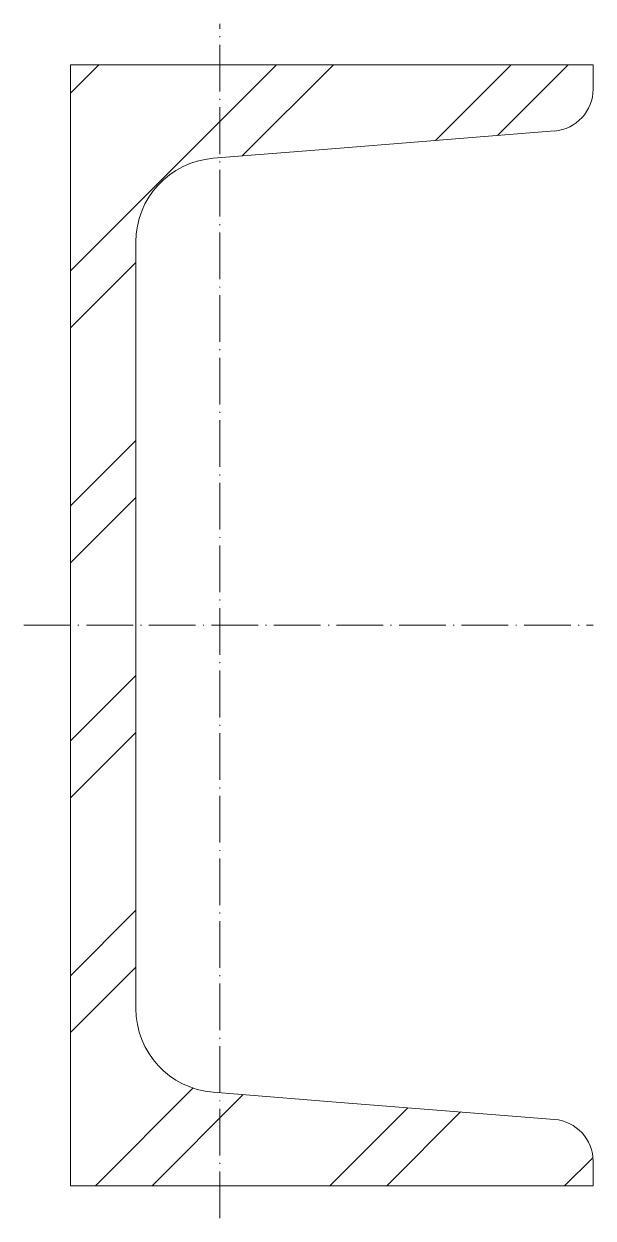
# Model space of a CAD drawing. Header units: metres. Extents: x -5 to 56, y -63 to 64.
import ezdxf

# ---------------------------------------------------------------- set-up
doc = ezdxf.new("R2010")
doc.units = ezdxf.units.M
doc.linetypes.add('MV_hartlijn_staal', pattern=[6.6, 5, -0.8, 0, -0.8])
doc.layers.add('A-DETL-GENF', color=92, linetype='Continuous', lineweight=18)

# ---------------------------------------------------------------- blocks, each defined once
blk = doc.blocks.new('28 Staalprofielen-UNP-2d - UNP120-4451293-00_0 Basismaterialen')
at = {"layer": 'A-DETL-GENF', "lineweight": 13}
h = blk.add_hatch(dxfattribs=at)
h.set_pattern_fill('FP_273', color=256, style=0, pattern_type=2)
h.set_pattern_definition([(225, (-1800.222, -1919.265), (12.57236, -12.57236), []), (225, (-1800.222, -1938.315), (12.57236, -12.57236), [])])
h.paths.add_polyline_path([(56, 60), (0, 60), (0, -60), (56, -60), (56, -57.39), (55.86, -56.29), (55.46, -55.25), (54.81, -54.34), (53.95, -53.62), (52.95, -53.13), (51.86, -52.91), (15.28, -49.98), (13.1, -49.53), (11.09, -48.56), (9.39, -47.12), (8.09, -45.3), (7.28, -43.22), (7, -41.01), (7, 41.01), (7.28, 43.22), (8.09, 45.3), (9.39, 47.12), (11.09, 48.56), (13.1, 49.53), (15.28, 49.98), (51.86, 52.91), (52.95, 53.13), (53.95, 53.62), (54.81, 54.34), (55.46, 55.25), (55.86, 56.29), (56, 57.39)])
at = {"layer": 'A-DETL-GENF', "linetype": 'MV_hartlijn_staal', "lineweight": 13}
for p, q in [((16, -63.46), (16, 64.37)), ((-5, 0), (56, 0))]:
    blk.add_line(p, q, dxfattribs=at)
at = {"layer": 'A-DETL-GENF'}
for p, q in [((56, 60), (0, 60)), ((0, 60), (0, -60)), ((56, 57.39), (56, 60)), ((28, 51), (51.86, 52.91)), ((15.28, 49.98), (28, 51)), ((7, -41.01), (7, 41.01)), ((28, -51), (15.28, -49.98)), ((51.86, -52.91), (28, -51)), ((56, -60), (56, -57.39)), ((0, -60), (56, -60))]:
    blk.add_line(p, q, dxfattribs=at)
for centre, radius, start, end in [((51.5, 57.39), 4.5, 274.5739, 0), ((16, 41.01), 9, 94.5739, 180), ((16, -41.01), 9, 180, 265.4261), ((51.5, -57.39), 4.5, 360, 85.4261)]:
    blk.add_arc(centre, radius, start, end, dxfattribs=at)

msp = doc.modelspace()

# ---------------------------------------------------------------- block references
msp.add_blockref('28 Staalprofielen-UNP-2d - UNP120-4451293-00_0 Basismaterialen', (0, 0))

doc.saveas('drawing.dxf')
